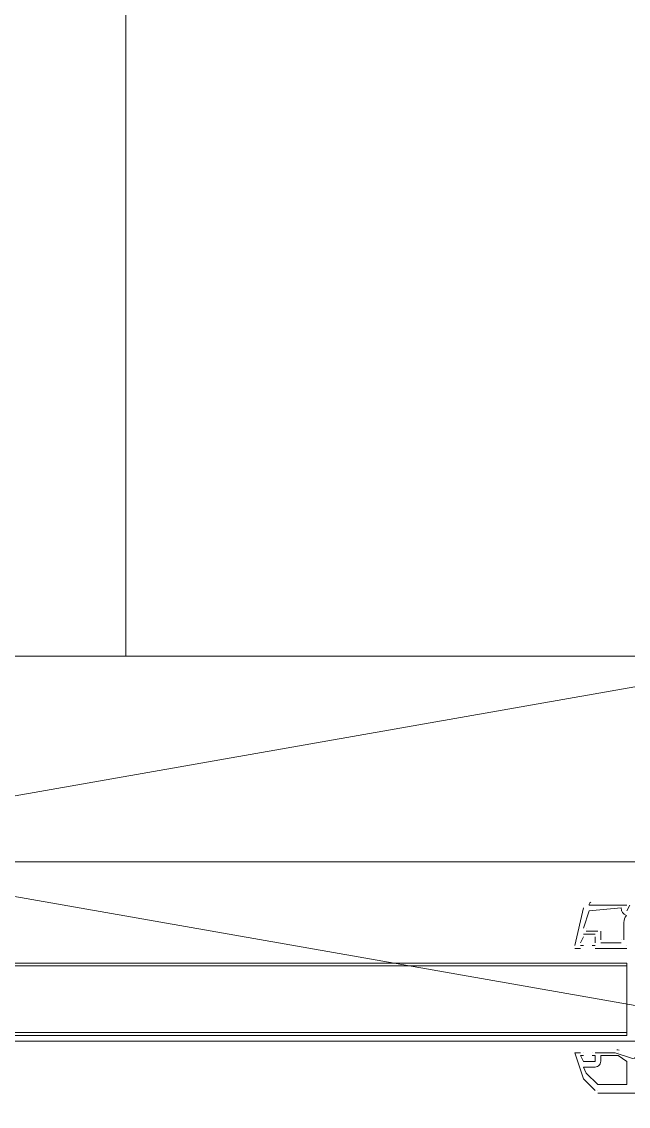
# Model space of a CAD drawing. Header units: millimetres. Extents: x 906 to 41302, y 848 to 28850.
# Drawn here: x 18336.7 to 18558.4, y 17957.3 to 18353.8 of the extents above; entities that cross this region are included whole.
import ezdxf

# ---------------------------------------------------------------- set-up
doc = ezdxf.new("R2010")
doc.units = ezdxf.units.MM
for name, color, linetype in [('PDF_X-단위세대$및$주동평면도$A-DOOR', 7, 'Continuous'), ('PDF_X-단위세대$및$주동평면도$A-FLOR-GRID', 7, 'Continuous'), ('PDF_X-단위세대$및$주동평면도$A-ST-AXIS-CEN', 7, 'Continuous')]:
    doc.layers.add(name, color=color, linetype=linetype)

msp = doc.modelspace()

# ---------------------------------------------------------------- linework, layer by layer
at = {"layer": 'PDF_X-단위세대$및$주동평면도$A-DOOR', "lineweight": 5}
for points in [[(18624.56, 18121.85), (17833.99, 18121.85), (18635.15, 17981.09), (17824.46, 17981.09)], [(18557.89, 18009.67), (17900.66, 18009.67), (17900.66, 18008.61), (18557.89, 18008.61)], [(17900.66, 18008.61), (18557.89, 18008.61), (18557.89, 17984.27), (17900.66, 17984.27)], [(18557.89, 18008.61), (17900.66, 18008.61), (17900.66, 17984.27), (18557.89, 17984.27)], [(18557.89, 17984.27), (17900.66, 17984.27), (17900.66, 17983.21), (18557.89, 17983.21)]]:
    msp.add_lwpolyline(points, close=True, dxfattribs=at)
for points in [[(18542.01, 18029.78), (18538.84, 18016.02)], [(18557.89, 18028.72), (18558.95, 18030.84)], [(18557.89, 18030.84), (18557.89, 18030.84)], [(18544.13, 18028.72), (18544.13, 18028.72)], [(18555.77, 18028.72), (18555.77, 18028.72)], [(18543.07, 18022.37), (18543.07, 18022.37)], [(18543.07, 18021.31), (18547.3, 18021.31)], [(18547.3, 18021.31), (18547.3, 18021.31)], [(18548.36, 18021.31), (18548.36, 18018.14)], [(18540.95, 18017.08), (18542.01, 18019.19)], [(18540.95, 18017.08), (18540.95, 18017.08)], [(18546.25, 18020.25), (18542.01, 18020.25)], [(18542.01, 18019.19), (18542.01, 18019.19)], [(18546.25, 18017.08), (18546.25, 18019.19)], [(18546.25, 18019.19), (18546.25, 18019.19)], [(18546.25, 18017.08), (18546.25, 18017.08)], [(18548.36, 18018.14), (18548.36, 18018.14)], [(18548.36, 18017.08), (18555.77, 18017.08)], [(18555.77, 18018.14), (18555.77, 18018.14)], [(18540.95, 18014.96), (18538.84, 18014.96)], [(18540.95, 18016.02), (18542.01, 18016.02)], [(18540.95, 18016.02), (18540.95, 18016.02)], [(18542.01, 18016.02), (18542.01, 18016.02)], [(18545.19, 18016.02), (18545.19, 18016.02)], [(18545.19, 18016.02), (18546.25, 18016.02)], [(18546.25, 18016.02), (18546.25, 18016.02)], [(18546.25, 18014.96), (18557.89, 18014.96)], [(18557.89, 18016.02), (18557.89, 18016.02)], [(18546.25, 17963.1), (18542.01, 17967.34), (18538.84, 17976.86), (18540.95, 17976.86)], [(18538.84, 17976.86), (18538.84, 17976.86)], [(18540.95, 17976.86), (18540.95, 17976.86)], [(18545.19, 17975.8), (18546.25, 17975.8), (18546.25, 17973.69), (18542.01, 17973.69), (18540.95, 17975.8), (18542.01, 17975.8)], [(18540.95, 17975.8), (18540.95, 17975.8)], [(18542.01, 17976.86), (18542.01, 17976.86)], [(18542.01, 17976.86), (18542.01, 17976.86)], [(18542.01, 17975.8), (18542.01, 17975.8)], [(18542.01, 17973.69), (18542.01, 17973.69)], [(18545.19, 17976.86), (18545.19, 17976.86)], [(18545.19, 17976.86), (18545.19, 17976.86)], [(18545.19, 17975.8), (18545.19, 17975.8)], [(18546.25, 17976.86), (18546.25, 17976.86)], [(18546.25, 17975.8), (18546.25, 17975.8)], [(18546.25, 17973.69), (18546.25, 17973.69)], [(18548.36, 17975.8), (18548.36, 17975.8)], [(18548.36, 17973.69), (18548.36, 17973.69)], [(18553.65, 17976.86), (18553.65, 17976.86)], [(18554.71, 17976.86), (18554.71, 17976.86)], [(18554.71, 17975.8), (18554.71, 17975.8)], [(18557.89, 17973.69), (18557.89, 17973.69)], [(18542.01, 17971.57), (18542.01, 17971.57)], [(18543.07, 17969.45), (18543.07, 17969.45)], [(18546.25, 17971.57), (18546.25, 17971.57)], [(18542.01, 17967.34), (18542.01, 17967.34)], [(18546.25, 17963.1), (18546.25, 17963.1)], [(18547.3, 17965.22), (18547.3, 17965.22)], [(18547.3, 17963.1), (18547.3, 17963.1)], [(18547.3, 17962.04), (18634.09, 17962.04)], [(18547.3, 17962.04), (18547.3, 17962.04)], [(18556.83, 17965.22), (18556.83, 17965.22)], [(18557.89, 17965.22), (18557.89, 17965.22)]]:
    msp.add_lwpolyline(points, dxfattribs=at)
for points in [[(18556.83, 18018.14), (18556.83, 18024.49, -0.217441), (18557.74, 18027.01, -0.290021), (18555.77, 18029.78), (18544.13, 18028.72), (18542.01, 18022.37)], [(18557.89, 18030.84), (18544.13, 18030.84, -0.363981), (18544.66, 18031.89)], [(18562.12, 18020.25), (18562.12, 18003.32), (18562.12, 18002.26), (18562.12, 17984.27, 0.174777), (18563.47, 17982.54, -0.515162), (18562.11, 17976.15, -0.217671), (18560, 17974.74), (18553.65, 17976.86), (18546.25, 17976.86)], [(17826.58, 17978.98), (17828.69, 17977.92), (17828.69, 17977.92), (17827.64, 17977.92), (17826.58, 17977.92), (17824.46, 17978.98), (17822.34, 17976.86), (17824.46, 17978.98), (17825.15, 17979.96, 0.1084), (17821.29, 17980.04), (17822.34, 17981.09), (17821.29, 17978.98), (17819.17, 17976.86), (17817.05, 17976.86, 0.400381), (18642.83, 17151.61)], [(18557.89, 17965.22), (18557.89, 17973.69), (18554.71, 17975.8), (18548.36, 17975.8), (18548.36, 17974.22, -0.414215), (18546.25, 17971.57), (18542.01, 17971.57), (18543.07, 17969.45), (18547.3, 17965.22), (18557.89, 17965.22)]]:
    msp.add_lwpolyline(points, format="xyb", dxfattribs=at)
msp.add_arc((18554.18, 17973.16), 4.76, 79.3917, 90.0004, dxfattribs=at)
at = {"layer": 'PDF_X-단위세대$및$주동평면도$A-FLOR-GRID', "lineweight": 5}
msp.add_lwpolyline([(18374.79, 19671.25), (18374.79, 18121.85)], dxfattribs=at)
at = {"layer": 'PDF_X-단위세대$및$주동평면도$A-ST-AXIS-CEN', "lineweight": 5}
msp.add_lwpolyline([(16754.49, 21660.92), (16754.49, 18061.53), (17764.14, 18061.53), (17764.14, 18046.71), (19764.39, 18046.71)], dxfattribs=at)

doc.saveas('drawing.dxf')
